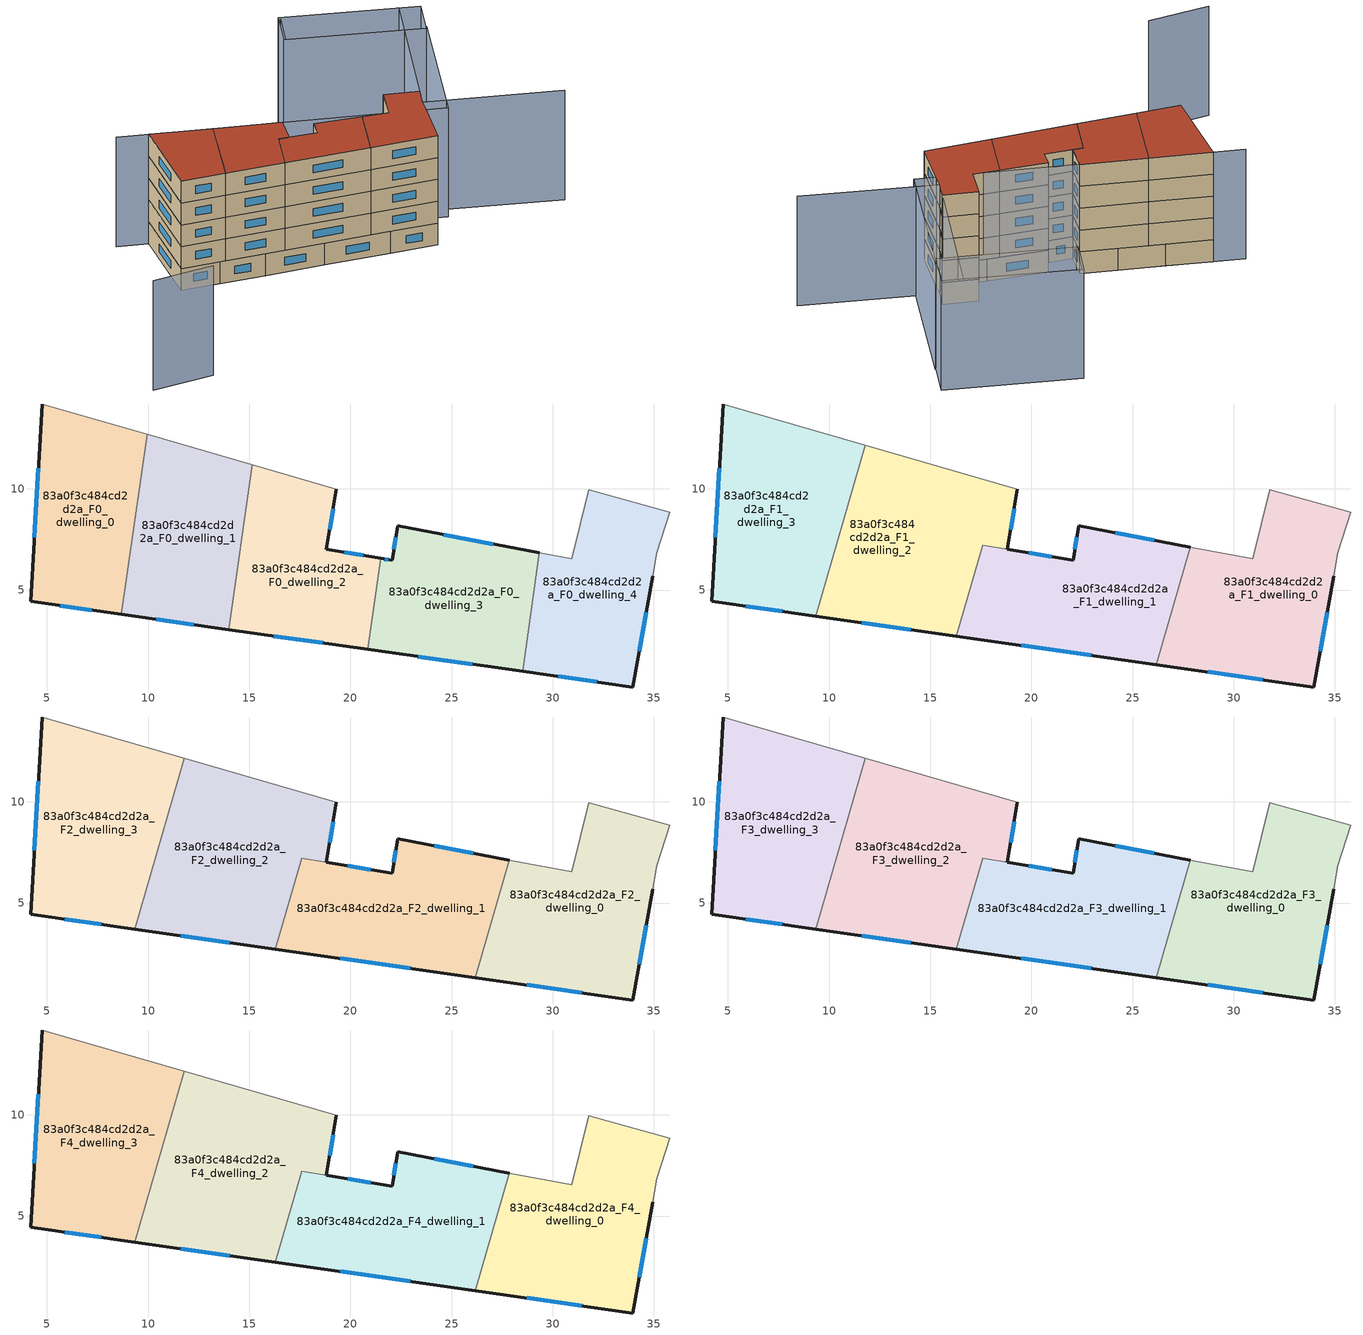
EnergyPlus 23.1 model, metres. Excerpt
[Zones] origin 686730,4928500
83a0f3c484cd2d2a_F0_dwelling_0
 floor ground (EU_floor_Construction): 9.95,12.69 8.68,3.8 4.2,4.44 4.76,14.2 z0
 wall outside (EU_wall_Construction): 4.76,14.2 4.2,4.44 8.68,3.8 z0:3
 wall adiabatic (EU_wall_Construction): 9.95,12.69 4.76,14.2 z0:3
 wall to 83a0f3c484cd2d2a_F0_dwelling_1 (EU_wall_Construction): 8.68,3.8 9.95,12.69 z0:3
 window (EU_Window_Construction): 5.66,4.23 7.22,4.01 / 4.58,11.02 4.38,7.61 z0.98:2.02
83a0f3c484cd2d2a_F0_dwelling_1
 floor ground (EU_floor_Construction): 15.15,11.19 13.98,3.04 8.68,3.8 9.95,12.69 z0
 wall outside (EU_wall_Construction): 8.68,3.8 13.98,3.04 z0:3
 wall adiabatic (EU_wall_Construction): 15.15,11.19 9.95,12.69 z0:3
 wall to 83a0f3c484cd2d2a_F0_dwelling_2 (EU_wall_Construction): 13.98,3.04 15.15,11.19 z0:3
 window (EU_Window_Construction): 10.4,3.55 12.26,3.29 z0.98:2.02
83a0f3c484cd2d2a_F0_dwelling_2
 floor ground (EU_floor_Construction): 19.31,9.99 18.81,7.02 21.51,6.56 20.87,2.07 13.98,3.04 15.15,11.19 z0
 wall outside (EU_wall_Construction): 21.51,6.56 18.81,7.02 19.31,9.99 / 13.98,3.04 20.87,2.07 z0:3
 wall adiabatic (EU_wall_Construction): 19.31,9.99 15.15,11.19 z0:3
 wall to 83a0f3c484cd2d2a_F0_dwelling_3 (EU_wall_Construction): 20.87,2.07 21.51,6.56 z0:3
 window (EU_Window_Construction): 18.97,7.98 19.15,9.02 / 20.63,6.71 19.69,6.87 / 16.22,2.73 18.63,2.38 z0.98:2.02
83a0f3c484cd2d2a_F0_dwelling_3
 floor ground (EU_floor_Construction): 29.35,6.84 28.51,0.98 20.87,2.07 21.51,6.56 22.06,6.47 22.34,8.18 z0
 wall outside (EU_wall_Construction): 20.87,2.07 28.51,0.98 / 29.35,6.84 22.34,8.18 22.06,6.47 21.51,6.56 z0:3
 wall to 83a0f3c484cd2d2a_F0_dwelling_4 (EU_wall_Construction): 28.51,0.98 29.35,6.84 z0:3
 window (EU_Window_Construction): 23.35,1.71 26.03,1.33 / 21.88,6.5 21.69,6.53 / 22.25,7.62 22.15,7.02 / 27.07,7.27 24.62,7.74 z0.98:2.02
83a0f3c484cd2d2a_F0_dwelling_4
 floor ground (EU_floor_Construction): 35.79,8.84 35.14,6.84 34.96,5.68 33.96,0.21 28.51,0.98 29.35,6.84 30.94,6.54 31.79,9.95 z0
 wall outside (EU_wall_Construction): 28.51,0.98 33.96,0.21 34.96,5.68 z0:3
 wall adiabatic (EU_wall_Construction): 34.96,5.68 35.14,6.84 35.79,8.84 31.79,9.95 30.94,6.54 29.35,6.84 z0:3
 window (EU_Window_Construction): 34.28,1.98 34.63,3.9 / 30.28,0.73 32.19,0.46 z0.98:2.02
83a0f3c484cd2d2a_F1_dwelling_0
 floor to 83a0f3c484cd2d2a_F0_dwelling_3 (EU_floor_Construction): 29.35,6.84 28.51,0.98 26.18,1.31 27.86,7.12 z3
 floor to 83a0f3c484cd2d2a_F0_dwelling_4 (EU_floor_Construction): 35.79,8.84 35.14,6.84 34.96,5.68 33.96,0.21 28.51,0.98 29.35,6.84 30.94,6.54 31.79,9.95 z3
 wall outside (EU_wall_Construction): 26.18,1.31 33.96,0.21 34.96,5.68 z3:6
 wall adiabatic (EU_wall_Construction): 34.96,5.68 35.14,6.84 35.79,8.84 31.79,9.95 30.94,6.54 27.86,7.12 z3:6
 wall to 83a0f3c484cd2d2a_F1_dwelling_1 (EU_wall_Construction): 27.86,7.12 26.18,1.31 z3:6
 window (EU_Window_Construction): 34.28,1.98 34.63,3.9 / 28.71,0.95 31.43,0.57 z3.98:5.02
83a0f3c484cd2d2a_F1_dwelling_1
 floor to 83a0f3c484cd2d2a_F0_dwelling_3 (EU_floor_Construction): 27.86,7.12 26.18,1.31 20.87,2.07 21.51,6.56 22.06,6.47 22.34,8.18 z3
 floor to 83a0f3c484cd2d2a_F0_dwelling_2 (EU_floor_Construction): 21.51,6.56 20.87,2.07 16.28,2.72 17.58,7.22 z3
 wall outside (EU_wall_Construction): 27.86,7.12 22.34,8.18 22.06,6.47 18.81,7.01 / 16.28,2.72 26.18,1.31 z3:6
 wall to 83a0f3c484cd2d2a_F1_dwelling_2 (EU_wall_Construction): 18.81,7.02 17.58,7.22 16.28,2.72 z3:6
 window (EU_Window_Construction): 21,6.64 19.87,6.84 / 22.25,7.62 22.15,7.02 / 26.06,7.47 24.13,7.83 / 19.5,2.26 22.96,1.77 z3.98:5.02
83a0f3c484cd2d2a_F1_dwelling_2
 floor to 83a0f3c484cd2d2a_F0_dwelling_1 (EU_floor_Construction): 15.15,11.19 13.98,3.05 9.35,3.7 11.8,12.16 z3
 floor to 83a0f3c484cd2d2a_F0_dwelling_2 (EU_floor_Construction): 19.31,9.99 18.81,7.02 17.58,7.22 16.28,2.72 13.98,3.05 15.15,11.19 z3
 wall outside (EU_wall_Construction): 18.81,7.02 19.31,9.99 / 9.35,3.7 16.28,2.72 z3:6
 wall adiabatic (EU_wall_Construction): 19.31,9.99 11.8,12.16 z3:6
 wall to 83a0f3c484cd2d2a_F1_dwelling_3 (EU_wall_Construction): 11.8,12.16 9.35,3.7 z3:6
 window (EU_Window_Construction): 18.97,7.98 19.15,9.02 / 11.61,3.38 14.03,3.04 z3.98:5.02
83a0f3c484cd2d2a_F1_dwelling_3
 floor to 83a0f3c484cd2d2a_F0_dwelling_0 (EU_floor_Construction): 9.95,12.69 8.68,3.8 4.2,4.44 4.76,14.2 z3
 floor to 83a0f3c484cd2d2a_F0_dwelling_1 (EU_floor_Construction): 11.8,12.16 9.35,3.7 8.68,3.8 9.95,12.69 z3
 wall outside (EU_wall_Construction): 4.76,14.2 4.2,4.44 9.35,3.7 z3:6
 wall adiabatic (EU_wall_Construction): 11.8,12.16 4.76,14.2 z3:6
 window (EU_Window_Construction): 5.87,4.2 7.68,3.94 / 4.58,11.02 4.38,7.61 z3.98:5.02
83a0f3c484cd2d2a_F2_dwelling_0
 floor to 83a0f3c484cd2d2a_F1_dwelling_0 (EU_floor_Construction): 35.79,8.84 35.14,6.84 34.96,5.68 33.96,0.21 26.18,1.31 27.86,7.12 30.94,6.54 31.79,9.95 z6
 wall outside (EU_wall_Construction): 26.18,1.31 33.96,0.21 34.96,5.68 z6:9
 wall adiabatic (EU_wall_Construction): 34.96,5.68 35.14,6.84 35.79,8.84 31.79,9.95 30.94,6.54 27.86,7.12 z6:9
 wall to 83a0f3c484cd2d2a_F2_dwelling_1 (EU_wall_Construction): 27.86,7.12 26.18,1.31 z6:9
 window (EU_Window_Construction): 34.28,1.98 34.63,3.9 / 28.71,0.95 31.43,0.57 z6.98:8.02
83a0f3c484cd2d2a_F2_dwelling_1
 floor to 83a0f3c484cd2d2a_F1_dwelling_1 (EU_floor_Construction): 27.86,7.12 26.18,1.31 16.28,2.72 17.58,7.22 22.06,6.47 22.34,8.18 z6
 wall outside (EU_wall_Construction): 27.86,7.12 22.34,8.18 22.06,6.47 18.81,7.01 / 16.28,2.72 26.18,1.31 z6:9
 wall to 83a0f3c484cd2d2a_F2_dwelling_2 (EU_wall_Construction): 18.81,7.02 17.58,7.22 16.28,2.72 z6:9
 window (EU_Window_Construction): 21,6.64 19.87,6.84 / 22.25,7.62 22.15,7.02 / 26.06,7.47 24.13,7.83 / 19.5,2.26 22.96,1.77 z6.98:8.02
83a0f3c484cd2d2a_F2_dwelling_2
 floor to 83a0f3c484cd2d2a_F1_dwelling_2 (EU_floor_Construction): 19.31,9.99 18.81,7.02 17.58,7.22 16.28,2.72 9.35,3.7 11.8,12.16 z6
 wall outside (EU_wall_Construction): 18.81,7.02 19.31,9.99 / 9.35,3.7 16.28,2.72 z6:9
 wall adiabatic (EU_wall_Construction): 19.31,9.99 11.8,12.16 z6:9
 wall to 83a0f3c484cd2d2a_F2_dwelling_3 (EU_wall_Construction): 11.8,12.16 9.35,3.7 z6:9
 window (EU_Window_Construction): 18.97,7.98 19.15,9.02 / 11.61,3.38 14.03,3.04 z6.98:8.02
83a0f3c484cd2d2a_F2_dwelling_3
 floor to 83a0f3c484cd2d2a_F1_dwelling_3 (EU_floor_Construction): 11.8,12.16 9.35,3.7 4.2,4.44 4.76,14.2 z6
 wall outside (EU_wall_Construction): 4.76,14.2 4.2,4.44 9.35,3.7 z6:9
 wall adiabatic (EU_wall_Construction): 11.8,12.16 4.76,14.2 z6:9
 window (EU_Window_Construction): 5.87,4.2 7.68,3.94 / 4.58,11.02 4.38,7.61 z6.98:8.02
83a0f3c484cd2d2a_F3_dwelling_0
 floor to 83a0f3c484cd2d2a_F2_dwelling_0 (EU_floor_Construction): 35.79,8.84 35.14,6.84 34.96,5.68 33.96,0.21 26.18,1.31 27.86,7.12 30.94,6.54 31.79,9.95 z9
 wall outside (EU_wall_Construction): 26.18,1.31 33.96,0.21 34.96,5.68 z9:12
 wall adiabatic (EU_wall_Construction): 34.96,5.68 35.14,6.84 35.79,8.84 31.79,9.95 30.94,6.54 27.86,7.12 z9:12
 wall to 83a0f3c484cd2d2a_F3_dwelling_1 (EU_wall_Construction): 27.86,7.12 26.18,1.31 z9:12
 window (EU_Window_Construction): 34.28,1.98 34.63,3.9 / 28.71,0.95 31.43,0.57 z9.98:11.02
83a0f3c484cd2d2a_F3_dwelling_1
 floor to 83a0f3c484cd2d2a_F2_dwelling_1 (EU_floor_Construction): 27.86,7.12 26.18,1.31 16.28,2.72 17.58,7.22 22.06,6.47 22.34,8.18 z9
 wall outside (EU_wall_Construction): 27.86,7.12 22.34,8.18 22.06,6.47 18.81,7.01 / 16.28,2.72 26.18,1.31 z9:12
 wall to 83a0f3c484cd2d2a_F3_dwelling_2 (EU_wall_Construction): 18.81,7.02 17.58,7.22 16.28,2.72 z9:12
 window (EU_Window_Construction): 21,6.64 19.87,6.84 / 22.25,7.62 22.15,7.02 / 26.06,7.47 24.13,7.83 / 19.5,2.26 22.96,1.77 z9.98:11.02
83a0f3c484cd2d2a_F3_dwelling_2
 floor to 83a0f3c484cd2d2a_F2_dwelling_2 (EU_floor_Construction): 19.31,9.99 18.81,7.02 17.58,7.22 16.28,2.72 9.35,3.7 11.8,12.16 z9
 wall outside (EU_wall_Construction): 18.81,7.02 19.31,9.99 / 9.35,3.7 16.28,2.72 z9:12
 wall adiabatic (EU_wall_Construction): 19.31,9.99 11.8,12.16 z9:12
 wall to 83a0f3c484cd2d2a_F3_dwelling_3 (EU_wall_Construction): 11.8,12.16 9.35,3.7 z9:12
 window (EU_Window_Construction): 18.97,7.98 19.15,9.02 / 11.61,3.38 14.03,3.04 z9.98:11.02
83a0f3c484cd2d2a_F3_dwelling_3
 floor to 83a0f3c484cd2d2a_F2_dwelling_3 (EU_floor_Construction): 11.8,12.16 9.35,3.7 4.2,4.44 4.76,14.2 z9
 wall outside (EU_wall_Construction): 4.76,14.2 4.2,4.44 9.35,3.7 z9:12
 wall adiabatic (EU_wall_Construction): 11.8,12.16 4.76,14.2 z9:12
 window (EU_Window_Construction): 5.87,4.2 7.68,3.94 / 4.58,11.02 4.38,7.61 z9.98:11.02
83a0f3c484cd2d2a_F4_dwelling_0
 floor to 83a0f3c484cd2d2a_F3_dwelling_0 (EU_floor_Construction): 35.79,8.84 35.14,6.84 34.96,5.68 33.96,0.21 26.18,1.31 27.86,7.12 30.94,6.54 31.79,9.95 z12
 wall outside (EU_wall_Construction): 26.18,1.31 33.96,0.21 34.96,5.68 z12:15
 wall adiabatic (EU_wall_Construction): 34.96,5.68 35.14,6.84 35.79,8.84 31.79,9.95 30.94,6.54 27.86,7.12 z12:15
 wall to 83a0f3c484cd2d2a_F4_dwelling_1 (EU_wall_Construction): 27.86,7.12 26.18,1.31 z12:15
 window (EU_Window_Construction): 34.28,1.98 34.63,3.9 / 28.71,0.95 31.43,0.57 z12.98:14.02
 roof outside (EU_roof_Construction): 33.96,0.21 34.96,5.68 35.14,6.84 35.79,8.84 31.79,9.95 30.94,6.54 27.86,7.12 26.18,1.31 z15
83a0f3c484cd2d2a_F4_dwelling_1
 floor to 83a0f3c484cd2d2a_F3_dwelling_1 (EU_floor_Construction): 27.86,7.12 26.18,1.31 16.28,2.72 17.58,7.22 22.06,6.47 22.34,8.18 z12
 wall outside (EU_wall_Construction): 27.86,7.12 22.34,8.18 22.06,6.47 18.81,7.01 / 16.28,2.72 26.18,1.31 z12:15
 wall to 83a0f3c484cd2d2a_F4_dwelling_2 (EU_wall_Construction): 18.81,7.02 17.58,7.22 16.28,2.72 z12:15
 window (EU_Window_Construction): 21,6.64 19.87,6.84 / 22.25,7.62 22.15,7.02 / 26.06,7.47 24.13,7.83 / 19.5,2.26 22.96,1.77 z12.98:14.02
 roof outside (EU_roof_Construction): 26.18,1.31 27.86,7.12 22.34,8.18 22.06,6.47 17.58,7.22 16.28,2.72 z15
83a0f3c484cd2d2a_F4_dwelling_2
 floor to 83a0f3c484cd2d2a_F3_dwelling_2 (EU_floor_Construction): 19.31,9.99 18.81,7.02 17.58,7.22 16.28,2.72 9.35,3.7 11.8,12.16 z12
 wall outside (EU_wall_Construction): 18.81,7.02 19.31,9.99 / 9.35,3.7 16.28,2.72 z12:15
 wall adiabatic (EU_wall_Construction): 19.31,9.99 11.8,12.16 z12:15
 wall to 83a0f3c484cd2d2a_F4_dwelling_3 (EU_wall_Construction): 11.8,12.16 9.35,3.7 z12:15
 window (EU_Window_Construction): 18.97,7.98 19.15,9.02 / 11.61,3.38 14.03,3.04 z12.98:14.02
 roof outside (EU_roof_Construction): 16.28,2.72 17.58,7.22 18.81,7.02 19.31,9.99 11.8,12.16 9.35,3.7 z15
83a0f3c484cd2d2a_F4_dwelling_3
 floor to 83a0f3c484cd2d2a_F3_dwelling_3 (EU_floor_Construction): 11.8,12.16 9.35,3.7 4.2,4.44 4.76,14.2 z12
 wall outside (EU_wall_Construction): 4.76,14.2 4.2,4.44 9.35,3.7 z12:15
 wall adiabatic (EU_wall_Construction): 11.8,12.16 4.76,14.2 z12:15
 window (EU_Window_Construction): 5.87,4.2 7.68,3.94 / 4.58,11.02 4.38,7.61 z12.98:14.02
 roof outside (EU_roof_Construction): 9.35,3.7 11.8,12.16 4.76,14.2 4.2,4.44 z15
shading: -6.83,-11.64 0.48,-11.89 / 27.7,28.39 26.38,24.12 / 50.58,2.1 35.14,6.84 / 35.14,6.84 40.54,24.46 / 41.82,19.84 37.35,4.62 / 37.35,4.62 1.22,15.24 / 27.5,28.46 42.91,23.74 / 42.91,23.74 41.64,19.59 / 41.64,19.59 26.23,24.3 / 26.23,24.3 27.5,28.46 z0:15
[Building]
EU S2 Campaign: North Axis=0; Terrain=City; Solar Distribution=FullExterior
[Site:Location]
Bologna: Latitude=44.5; Longitude=11.25; Time Zone=1; Elevation=37
[SizingPeriod:WeatherFileDays]
AnnualSizingPeriod: Begin Month=1; Begin Day of Month=1; End Month=12; End Day of Month=31; Day of Week for Start Day=Monday; Use Weather File Daylight Saving Period=No; Use Weather File Rain and Snow Indicators=No
[MATERIAL]
EU_InternalMass_Material: Roughness=MediumRough; Thickness=0.1; Conductivity=1; Density=1800; Specific Heat=900; Thermal Absorptance=0.9; Solar Absorptance=0.7; Visible Absorptance=0.7
[MATERIAL:NOMASS] Roughness=MediumRough; Thermal Absorptance=0.9; Solar Absorptance=0.7; Visible Absorptance=0.7
Name | Thermal Resistance
EU_wall_NoMass | 0.905828
EU_roof_NoMass | 0.37593
EU_floor_NoMass | 0.67114
[WINDOWMATERIAL:SIMPLEGLAZINGSYSTEM]
EU_Window_SimpleGlazing: UFactor=4.52486; Solar Heat Gain Coefficient=0.85; Visible Transmittance=0.85
[CONSTRUCTION]
EU_wall_Construction: EU_wall_NoMass
EU_roof_Construction: EU_roof_NoMass
EU_floor_Construction: EU_floor_NoMass
EU_Window_Construction: EU_Window_SimpleGlazing
EU_InternalMass_Construction: EU_InternalMass_Material
[ZONE] Type=1; Multiplier=1; Ceiling Height=autocalculate; Floor Area=autocalculate; Part of Total Floor Area=Yes
Name | Volume
83a0f3c484cd2d2a_F0_dwelling_0 | 138.275
83a0f3c484cd2d2a_F1_dwelling_0 | 172.823
83a0f3c484cd2d2a_F2_dwelling_0; 83a0f3c484cd2d2a_F3_dwelling_0; 83a0f3c484cd2d2a_F4_dwelling_0 | 172.827
83a0f3c484cd2d2a_F0_dwelling_1; 83a0f3c484cd2d2a_F0_dwelling_3 | 138.274
83a0f3c484cd2d2a_F1_dwelling_1; 83a0f3c484cd2d2a_F2_dwelling_1; 83a0f3c484cd2d2a_F3_dwelling_1; 83a0f3c484cd2d2a_F4_dwelling_1 | 163.031
83a0f3c484cd2d2a_F0_dwelling_2 | 138.264
83a0f3c484cd2d2a_F1_dwelling_2 | 182.604
83a0f3c484cd2d2a_F2_dwelling_2; 83a0f3c484cd2d2a_F3_dwelling_2; 83a0f3c484cd2d2a_F4_dwelling_2 | 182.612
83a0f3c484cd2d2a_F1_dwelling_3 | 172.838
83a0f3c484cd2d2a_F2_dwelling_3; 83a0f3c484cd2d2a_F3_dwelling_3; 83a0f3c484cd2d2a_F4_dwelling_3 | 172.84
83a0f3c484cd2d2a_F0_dwelling_4 | 138.27
[INTERNALMASS] Construction=EU_InternalMass_Construction
Name | Zone or ZoneList | Surface Area
83a0f3c484cd2d2a_F0_dwelling_0_EU_InternalMass | 83a0f3c484cd2d2a_F0_dwelling_0 | 46.0916
83a0f3c484cd2d2a_F0_dwelling_1_EU_InternalMass | 83a0f3c484cd2d2a_F0_dwelling_1 | 46.0918
83a0f3c484cd2d2a_F0_dwelling_2_EU_InternalMass | 83a0f3c484cd2d2a_F0_dwelling_2 | 46.0878
83a0f3c484cd2d2a_F0_dwelling_3_EU_InternalMass | 83a0f3c484cd2d2a_F0_dwelling_3 | 46.0914
83a0f3c484cd2d2a_F0_dwelling_4_EU_InternalMass | 83a0f3c484cd2d2a_F0_dwelling_4 | 46.0898
83a0f3c484cd2d2a_F1_dwelling_0_EU_InternalMass | 83a0f3c484cd2d2a_F1_dwelling_0 | 57.6089
83a0f3c484cd2d2a_F1_dwelling_1_EU_InternalMass | 83a0f3c484cd2d2a_F1_dwelling_1 | 54.3547
83a0f3c484cd2d2a_F1_dwelling_2_EU_InternalMass | 83a0f3c484cd2d2a_F1_dwelling_2 | 60.8725
83a0f3c484cd2d2a_F1_dwelling_3_EU_InternalMass | 83a0f3c484cd2d2a_F1_dwelling_3 | 57.6131
83a0f3c484cd2d2a_F2_dwelling_0_EU_InternalMass | 83a0f3c484cd2d2a_F2_dwelling_0 | 57.6089
83a0f3c484cd2d2a_F2_dwelling_1_EU_InternalMass | 83a0f3c484cd2d2a_F2_dwelling_1 | 54.3547
83a0f3c484cd2d2a_F2_dwelling_2_EU_InternalMass | 83a0f3c484cd2d2a_F2_dwelling_2 | 60.8725
83a0f3c484cd2d2a_F2_dwelling_3_EU_InternalMass | 83a0f3c484cd2d2a_F2_dwelling_3 | 57.6131
83a0f3c484cd2d2a_F3_dwelling_0_EU_InternalMass | 83a0f3c484cd2d2a_F3_dwelling_0 | 57.6089
83a0f3c484cd2d2a_F3_dwelling_1_EU_InternalMass | 83a0f3c484cd2d2a_F3_dwelling_1 | 54.3547
83a0f3c484cd2d2a_F3_dwelling_2_EU_InternalMass | 83a0f3c484cd2d2a_F3_dwelling_2 | 60.8725
83a0f3c484cd2d2a_F3_dwelling_3_EU_InternalMass | 83a0f3c484cd2d2a_F3_dwelling_3 | 57.6131
83a0f3c484cd2d2a_F4_dwelling_0_EU_InternalMass | 83a0f3c484cd2d2a_F4_dwelling_0 | 57.6089
83a0f3c484cd2d2a_F4_dwelling_1_EU_InternalMass | 83a0f3c484cd2d2a_F4_dwelling_1 | 54.3547
83a0f3c484cd2d2a_F4_dwelling_2_EU_InternalMass | 83a0f3c484cd2d2a_F4_dwelling_2 | 60.8725
83a0f3c484cd2d2a_F4_dwelling_3_EU_InternalMass | 83a0f3c484cd2d2a_F4_dwelling_3 | 57.6131
[OTHEREQUIPMENT] Fuel Type=Electricity; Design Level Calculation Method=Watts/Area; Power per Zone Floor Area=1; Fraction Latent=0; Fraction Radiant=0; Fraction Lost=0; Carbon Dioxide Generation Rate=0; EndUse Subcategory=EU_Step8_InternalGains
Name | Zone or ZoneList or Space or SpaceList | Schedule
EU_Step8_InternalGain_83a0f3c484cd2d2a_F0_dwelling_0_f000 | 83a0f3c484cd2d2a_F0_dwelling_0 | EU_Step8_GainSchedule_83a0f3c484cd2d2a_F0_dwelling_0_f000
EU_Step8_InternalGain_83a0f3c484cd2d2a_F0_dwelling_1_f000 | 83a0f3c484cd2d2a_F0_dwelling_1 | EU_Step8_GainSchedule_83a0f3c484cd2d2a_F0_dwelling_1_f000
EU_Step8_InternalGain_83a0f3c484cd2d2a_F0_dwelling_2_f000 | 83a0f3c484cd2d2a_F0_dwelling_2 | EU_Step8_GainSchedule_83a0f3c484cd2d2a_F0_dwelling_2_f000
EU_Step8_InternalGain_83a0f3c484cd2d2a_F0_dwelling_3_f000 | 83a0f3c484cd2d2a_F0_dwelling_3 | EU_Step8_GainSchedule_83a0f3c484cd2d2a_F0_dwelling_3_f000
EU_Step8_InternalGain_83a0f3c484cd2d2a_F0_dwelling_4_f000 | 83a0f3c484cd2d2a_F0_dwelling_4 | EU_Step8_GainSchedule_83a0f3c484cd2d2a_F0_dwelling_4_f000
EU_Step8_InternalGain_83a0f3c484cd2d2a_F1_dwelling_0_f000 | 83a0f3c484cd2d2a_F1_dwelling_0 | EU_Step8_GainSchedule_83a0f3c484cd2d2a_F1_dwelling_0_f000
EU_Step8_InternalGain_83a0f3c484cd2d2a_F1_dwelling_1_f000 | 83a0f3c484cd2d2a_F1_dwelling_1 | EU_Step8_GainSchedule_83a0f3c484cd2d2a_F1_dwelling_1_f000
EU_Step8_InternalGain_83a0f3c484cd2d2a_F1_dwelling_2_f000 | 83a0f3c484cd2d2a_F1_dwelling_2 | EU_Step8_GainSchedule_83a0f3c484cd2d2a_F1_dwelling_2_f000
EU_Step8_InternalGain_83a0f3c484cd2d2a_F1_dwelling_3_f000 | 83a0f3c484cd2d2a_F1_dwelling_3 | EU_Step8_GainSchedule_83a0f3c484cd2d2a_F1_dwelling_3_f000
EU_Step8_InternalGain_83a0f3c484cd2d2a_F2_dwelling_0_f000 | 83a0f3c484cd2d2a_F2_dwelling_0 | EU_Step8_GainSchedule_83a0f3c484cd2d2a_F2_dwelling_0_f000
EU_Step8_InternalGain_83a0f3c484cd2d2a_F2_dwelling_1_f000 | 83a0f3c484cd2d2a_F2_dwelling_1 | EU_Step8_GainSchedule_83a0f3c484cd2d2a_F2_dwelling_1_f000
EU_Step8_InternalGain_83a0f3c484cd2d2a_F2_dwelling_2_f000 | 83a0f3c484cd2d2a_F2_dwelling_2 | EU_Step8_GainSchedule_83a0f3c484cd2d2a_F2_dwelling_2_f000
EU_Step8_InternalGain_83a0f3c484cd2d2a_F2_dwelling_3_f000 | 83a0f3c484cd2d2a_F2_dwelling_3 | EU_Step8_GainSchedule_83a0f3c484cd2d2a_F2_dwelling_3_f000
EU_Step8_InternalGain_83a0f3c484cd2d2a_F3_dwelling_0_f000 | 83a0f3c484cd2d2a_F3_dwelling_0 | EU_Step8_GainSchedule_83a0f3c484cd2d2a_F3_dwelling_0_f000
EU_Step8_InternalGain_83a0f3c484cd2d2a_F3_dwelling_1_f000 | 83a0f3c484cd2d2a_F3_dwelling_1 | EU_Step8_GainSchedule_83a0f3c484cd2d2a_F3_dwelling_1_f000
EU_Step8_InternalGain_83a0f3c484cd2d2a_F3_dwelling_2_f000 | 83a0f3c484cd2d2a_F3_dwelling_2 | EU_Step8_GainSchedule_83a0f3c484cd2d2a_F3_dwelling_2_f000
EU_Step8_InternalGain_83a0f3c484cd2d2a_F3_dwelling_3_f000 | 83a0f3c484cd2d2a_F3_dwelling_3 | EU_Step8_GainSchedule_83a0f3c484cd2d2a_F3_dwelling_3_f000
EU_Step8_InternalGain_83a0f3c484cd2d2a_F4_dwelling_0_f000 | 83a0f3c484cd2d2a_F4_dwelling_0 | EU_Step8_GainSchedule_83a0f3c484cd2d2a_F4_dwelling_0_f000
EU_Step8_InternalGain_83a0f3c484cd2d2a_F4_dwelling_1_f000 | 83a0f3c484cd2d2a_F4_dwelling_1 | EU_Step8_GainSchedule_83a0f3c484cd2d2a_F4_dwelling_1_f000
EU_Step8_InternalGain_83a0f3c484cd2d2a_F4_dwelling_2_f000 | 83a0f3c484cd2d2a_F4_dwelling_2 | EU_Step8_GainSchedule_83a0f3c484cd2d2a_F4_dwelling_2_f000
EU_Step8_InternalGain_83a0f3c484cd2d2a_F4_dwelling_3_f000 | 83a0f3c484cd2d2a_F4_dwelling_3 | EU_Step8_GainSchedule_83a0f3c484cd2d2a_F4_dwelling_3_f000
[ZONEVENTILATION:DESIGNFLOWRATE] Schedule=EU_AlwaysOn; Design Flow Rate Calculation Method=AirChanges/Hour; Air Changes per Hour=0.73129; Ventilation Type=Natural; Fan Pressure Rise=0; Fan Total Efficiency=1; Constant Term Coefficient=1; Temperature Term Coefficient=0; Velocity Term Coefficient=0; Velocity Squared Term Coefficient=0; Minimum Indoor Temperature=-100; Maximum Indoor Temperature=100; Delta Temperature=-100; Minimum Outdoor Temperature=-100; Maximum Outdoor Temperature=100; Maximum Wind Speed=40
Name | Zone or ZoneList or Space or SpaceList
EU_ConstantAir_83a0f3c484cd2d2a_F0_dwelling_0 | 83a0f3c484cd2d2a_F0_dwelling_0
EU_ConstantAir_83a0f3c484cd2d2a_F0_dwelling_1 | 83a0f3c484cd2d2a_F0_dwelling_1
EU_ConstantAir_83a0f3c484cd2d2a_F0_dwelling_2 | 83a0f3c484cd2d2a_F0_dwelling_2
EU_ConstantAir_83a0f3c484cd2d2a_F0_dwelling_3 | 83a0f3c484cd2d2a_F0_dwelling_3
EU_ConstantAir_83a0f3c484cd2d2a_F0_dwelling_4 | 83a0f3c484cd2d2a_F0_dwelling_4
EU_ConstantAir_83a0f3c484cd2d2a_F1_dwelling_0 | 83a0f3c484cd2d2a_F1_dwelling_0
EU_ConstantAir_83a0f3c484cd2d2a_F1_dwelling_1 | 83a0f3c484cd2d2a_F1_dwelling_1
EU_ConstantAir_83a0f3c484cd2d2a_F1_dwelling_2 | 83a0f3c484cd2d2a_F1_dwelling_2
EU_ConstantAir_83a0f3c484cd2d2a_F1_dwelling_3 | 83a0f3c484cd2d2a_F1_dwelling_3
EU_ConstantAir_83a0f3c484cd2d2a_F2_dwelling_0 | 83a0f3c484cd2d2a_F2_dwelling_0
EU_ConstantAir_83a0f3c484cd2d2a_F2_dwelling_1 | 83a0f3c484cd2d2a_F2_dwelling_1
EU_ConstantAir_83a0f3c484cd2d2a_F2_dwelling_2 | 83a0f3c484cd2d2a_F2_dwelling_2
EU_ConstantAir_83a0f3c484cd2d2a_F2_dwelling_3 | 83a0f3c484cd2d2a_F2_dwelling_3
EU_ConstantAir_83a0f3c484cd2d2a_F3_dwelling_0 | 83a0f3c484cd2d2a_F3_dwelling_0
EU_ConstantAir_83a0f3c484cd2d2a_F3_dwelling_1 | 83a0f3c484cd2d2a_F3_dwelling_1
EU_ConstantAir_83a0f3c484cd2d2a_F3_dwelling_2 | 83a0f3c484cd2d2a_F3_dwelling_2
EU_ConstantAir_83a0f3c484cd2d2a_F3_dwelling_3 | 83a0f3c484cd2d2a_F3_dwelling_3
EU_ConstantAir_83a0f3c484cd2d2a_F4_dwelling_0 | 83a0f3c484cd2d2a_F4_dwelling_0
EU_ConstantAir_83a0f3c484cd2d2a_F4_dwelling_1 | 83a0f3c484cd2d2a_F4_dwelling_1
EU_ConstantAir_83a0f3c484cd2d2a_F4_dwelling_2 | 83a0f3c484cd2d2a_F4_dwelling_2
EU_ConstantAir_83a0f3c484cd2d2a_F4_dwelling_3 | 83a0f3c484cd2d2a_F4_dwelling_3
[HVACTEMPLATE:THERMOSTAT] Constant Heating Setpoint=20; Constant Cooling Setpoint=50
EU_HeatOnly_83a0f3c484cd2d2a_F0_dwelling_0; EU_HeatOnly_83a0f3c484cd2d2a_F0_dwelling_1; EU_HeatOnly_83a0f3c484cd2d2a_F0_dwelling_2; EU_HeatOnly_83a0f3c484cd2d2a_F0_dwelling_3; EU_HeatOnly_83a0f3c484cd2d2a_F0_dwelling_4; EU_HeatOnly_83a0f3c484cd2d2a_F1_dwelling_0; EU_HeatOnly_83a0f3c484cd2d2a_F1_dwelling_1; EU_HeatOnly_83a0f3c484cd2d2a_F1_dwelling_2; EU_HeatOnly_83a0f3c484cd2d2a_F1_dwelling_3; EU_HeatOnly_83a0f3c484cd2d2a_F2_dwelling_0; EU_HeatOnly_83a0f3c484cd2d2a_F2_dwelling_1; EU_HeatOnly_83a0f3c484cd2d2a_F2_dwelling_2; EU_HeatOnly_83a0f3c484cd2d2a_F2_dwelling_3; EU_HeatOnly_83a0f3c484cd2d2a_F3_dwelling_0; EU_HeatOnly_83a0f3c484cd2d2a_F3_dwelling_1; EU_HeatOnly_83a0f3c484cd2d2a_F3_dwelling_2; EU_HeatOnly_83a0f3c484cd2d2a_F3_dwelling_3; EU_HeatOnly_83a0f3c484cd2d2a_F4_dwelling_0; EU_HeatOnly_83a0f3c484cd2d2a_F4_dwelling_1; EU_HeatOnly_83a0f3c484cd2d2a_F4_dwelling_2; EU_HeatOnly_83a0f3c484cd2d2a_F4_dwelling_3
[HVACTEMPLATE:ZONE:IDEALLOADSAIRSYSTEM] System Availability Schedule=EU_AlwaysOn; Maximum Heating Supply Air Temperature=50; Minimum Cooling Supply Air Temperature=13; Maximum Heating Supply Air Humidity Ratio=0.0156; Minimum Cooling Supply Air Humidity Ratio=0.0077; Heating Limit=NoLimit; Cooling Limit=NoLimit; Heating Availability Schedule=EU_AlwaysOn; Cooling Availability Schedule=EU_CoolingOff; Dehumidification Control Type=ConstantSensibleHeatRatio; Cooling Sensible Heat Ratio=0.7; Dehumidification Setpoint=60; Humidification Control Type=None; Humidification Setpoint=30; Outdoor Air Method=None; Outdoor Air Flow Rate per Person=0.00944; Outdoor Air Flow Rate per Zone Floor Area=0; Outdoor Air Flow Rate per Zone=0; Demand Controlled Ventilation Type=None; Outdoor Air Economizer Type=NoEconomizer; Heat Recovery Type=None; Sensible Heat Recovery Effectiveness=0.7; Latent Heat Recovery Effectiveness=0.65
Name | Template Thermostat
83a0f3c484cd2d2a_F0_dwelling_0 | EU_HeatOnly_83a0f3c484cd2d2a_F0_dwelling_0
83a0f3c484cd2d2a_F0_dwelling_1 | EU_HeatOnly_83a0f3c484cd2d2a_F0_dwelling_1
83a0f3c484cd2d2a_F0_dwelling_2 | EU_HeatOnly_83a0f3c484cd2d2a_F0_dwelling_2
83a0f3c484cd2d2a_F0_dwelling_3 | EU_HeatOnly_83a0f3c484cd2d2a_F0_dwelling_3
83a0f3c484cd2d2a_F0_dwelling_4 | EU_HeatOnly_83a0f3c484cd2d2a_F0_dwelling_4
83a0f3c484cd2d2a_F1_dwelling_0 | EU_HeatOnly_83a0f3c484cd2d2a_F1_dwelling_0
83a0f3c484cd2d2a_F1_dwelling_1 | EU_HeatOnly_83a0f3c484cd2d2a_F1_dwelling_1
83a0f3c484cd2d2a_F1_dwelling_2 | EU_HeatOnly_83a0f3c484cd2d2a_F1_dwelling_2
83a0f3c484cd2d2a_F1_dwelling_3 | EU_HeatOnly_83a0f3c484cd2d2a_F1_dwelling_3
83a0f3c484cd2d2a_F2_dwelling_0 | EU_HeatOnly_83a0f3c484cd2d2a_F2_dwelling_0
83a0f3c484cd2d2a_F2_dwelling_1 | EU_HeatOnly_83a0f3c484cd2d2a_F2_dwelling_1
83a0f3c484cd2d2a_F2_dwelling_2 | EU_HeatOnly_83a0f3c484cd2d2a_F2_dwelling_2
83a0f3c484cd2d2a_F2_dwelling_3 | EU_HeatOnly_83a0f3c484cd2d2a_F2_dwelling_3
83a0f3c484cd2d2a_F3_dwelling_0 | EU_HeatOnly_83a0f3c484cd2d2a_F3_dwelling_0
83a0f3c484cd2d2a_F3_dwelling_1 | EU_HeatOnly_83a0f3c484cd2d2a_F3_dwelling_1
83a0f3c484cd2d2a_F3_dwelling_2 | EU_HeatOnly_83a0f3c484cd2d2a_F3_dwelling_2
83a0f3c484cd2d2a_F3_dwelling_3 | EU_HeatOnly_83a0f3c484cd2d2a_F3_dwelling_3
83a0f3c484cd2d2a_F4_dwelling_0 | EU_HeatOnly_83a0f3c484cd2d2a_F4_dwelling_0
83a0f3c484cd2d2a_F4_dwelling_1 | EU_HeatOnly_83a0f3c484cd2d2a_F4_dwelling_1
83a0f3c484cd2d2a_F4_dwelling_2 | EU_HeatOnly_83a0f3c484cd2d2a_F4_dwelling_2
83a0f3c484cd2d2a_F4_dwelling_3 | EU_HeatOnly_83a0f3c484cd2d2a_F4_dwelling_3
[SIZING:ZONE] Zone Cooling Design Supply Air Temperature Input Method=SupplyAirTemperature; Zone Cooling Design Supply Air Temperature=13; Zone Heating Design Supply Air Temperature Input Method=SupplyAirTemperature; Zone Heating Design Supply Air Temperature=50; Zone Cooling Design Supply Air Humidity Ratio=0.008; Zone Heating Design Supply Air Humidity Ratio=0.008; Cooling Design Air Flow Method=DesignDay; Cooling Design Air Flow Rate=0; Cooling Minimum Air Flow per Zone Floor Area=0.000762; Cooling Minimum Air Flow=0; Cooling Minimum Air Flow Fraction=0.2; Heating Design Air Flow Method=DesignDay; Heating Design Air Flow Rate=0; Heating Maximum Air Flow per Zone Floor Area=0.002032; Heating Maximum Air Flow=0.141576; Heating Maximum Air Flow Fraction=0.3; Account for Dedicated Outdoor Air System=No; Dedicated Outdoor Air System Control Strategy=NeutralSupplyAir; Dedicated Outdoor Air Low Setpoint Temperature for Design=autosize; Dedicated Outdoor Air High Setpoint Temperature for Design=autosize; Zone Load Sizing Method=Sensible Load Only No Latent Load; Zone Latent Cooling Design Supply Air Humidity Ratio Input Method=HumidityRatioDifference; Zone Cooling Design Supply Air Humidity Ratio Difference=0.005; Zone Latent Heating Design Supply Air Humidity Ratio Input Method=HumidityRatioDifference; Zone Humidification Design Supply Air Humidity Ratio Difference=0.005
83a0f3c484cd2d2a_F0_dwelling_0; 83a0f3c484cd2d2a_F0_dwelling_1; 83a0f3c484cd2d2a_F0_dwelling_2; 83a0f3c484cd2d2a_F0_dwelling_3; 83a0f3c484cd2d2a_F0_dwelling_4; 83a0f3c484cd2d2a_F1_dwelling_0; 83a0f3c484cd2d2a_F1_dwelling_1; 83a0f3c484cd2d2a_F1_dwelling_2; 83a0f3c484cd2d2a_F1_dwelling_3; 83a0f3c484cd2d2a_F2_dwelling_0; 83a0f3c484cd2d2a_F2_dwelling_1; 83a0f3c484cd2d2a_F2_dwelling_2; 83a0f3c484cd2d2a_F2_dwelling_3; 83a0f3c484cd2d2a_F3_dwelling_0; 83a0f3c484cd2d2a_F3_dwelling_1; 83a0f3c484cd2d2a_F3_dwelling_2; 83a0f3c484cd2d2a_F3_dwelling_3; 83a0f3c484cd2d2a_F4_dwelling_0; 83a0f3c484cd2d2a_F4_dwelling_1; 83a0f3c484cd2d2a_F4_dwelling_2; 83a0f3c484cd2d2a_F4_dwelling_3
[SCHEDULE:CONSTANT]
Name | Hourly Value
EU_AlwaysOn | 1
EU_CoolingOff | 0
[SCHEDULE:FILE] Column Number=1; Rows to Skip at Top=0; Number of Hours of Data=8760; Column Separator=Comma; Interpolate to Timestep=No; Minutes per Item=60; Adjust Schedule for Daylight Savings=Yes
Name | File
EU_Step8_GainSchedule_83a0f3c484cd2d2a_F0_dwelling_0_f000 | ../../schedules/83a0f3c484cd2d2a/83a0f3c484cd2d2a_F0_dwelling_0_f000_gain.csv
EU_Step8_GainSchedule_83a0f3c484cd2d2a_F0_dwelling_1_f000 | ../../schedules/83a0f3c484cd2d2a/83a0f3c484cd2d2a_F0_dwelling_1_f000_gain.csv
EU_Step8_GainSchedule_83a0f3c484cd2d2a_F0_dwelling_2_f000 | ../../schedules/83a0f3c484cd2d2a/83a0f3c484cd2d2a_F0_dwelling_2_f000_gain.csv
EU_Step8_GainSchedule_83a0f3c484cd2d2a_F0_dwelling_3_f000 | ../../schedules/83a0f3c484cd2d2a/83a0f3c484cd2d2a_F0_dwelling_3_f000_gain.csv
EU_Step8_GainSchedule_83a0f3c484cd2d2a_F0_dwelling_4_f000 | ../../schedules/83a0f3c484cd2d2a/83a0f3c484cd2d2a_F0_dwelling_4_f000_gain.csv
EU_Step8_GainSchedule_83a0f3c484cd2d2a_F1_dwelling_0_f000 | ../../schedules/83a0f3c484cd2d2a/83a0f3c484cd2d2a_F1_dwelling_0_f000_gain.csv
EU_Step8_GainSchedule_83a0f3c484cd2d2a_F1_dwelling_1_f000 | ../../schedules/83a0f3c484cd2d2a/83a0f3c484cd2d2a_F1_dwelling_1_f000_gain.csv
EU_Step8_GainSchedule_83a0f3c484cd2d2a_F1_dwelling_2_f000 | ../../schedules/83a0f3c484cd2d2a/83a0f3c484cd2d2a_F1_dwelling_2_f000_gain.csv
EU_Step8_GainSchedule_83a0f3c484cd2d2a_F1_dwelling_3_f000 | ../../schedules/83a0f3c484cd2d2a/83a0f3c484cd2d2a_F1_dwelling_3_f000_gain.csv
EU_Step8_GainSchedule_83a0f3c484cd2d2a_F2_dwelling_0_f000 | ../../schedules/83a0f3c484cd2d2a/83a0f3c484cd2d2a_F2_dwelling_0_f000_gain.csv
EU_Step8_GainSchedule_83a0f3c484cd2d2a_F2_dwelling_1_f000 | ../../schedules/83a0f3c484cd2d2a/83a0f3c484cd2d2a_F2_dwelling_1_f000_gain.csv
EU_Step8_GainSchedule_83a0f3c484cd2d2a_F2_dwelling_2_f000 | ../../schedules/83a0f3c484cd2d2a/83a0f3c484cd2d2a_F2_dwelling_2_f000_gain.csv
EU_Step8_GainSchedule_83a0f3c484cd2d2a_F2_dwelling_3_f000 | ../../schedules/83a0f3c484cd2d2a/83a0f3c484cd2d2a_F2_dwelling_3_f000_gain.csv
EU_Step8_GainSchedule_83a0f3c484cd2d2a_F3_dwelling_0_f000 | ../../schedules/83a0f3c484cd2d2a/83a0f3c484cd2d2a_F3_dwelling_0_f000_gain.csv
EU_Step8_GainSchedule_83a0f3c484cd2d2a_F3_dwelling_1_f000 | ../../schedules/83a0f3c484cd2d2a/83a0f3c484cd2d2a_F3_dwelling_1_f000_gain.csv
EU_Step8_GainSchedule_83a0f3c484cd2d2a_F3_dwelling_2_f000 | ../../schedules/83a0f3c484cd2d2a/83a0f3c484cd2d2a_F3_dwelling_2_f000_gain.csv
EU_Step8_GainSchedule_83a0f3c484cd2d2a_F3_dwelling_3_f000 | ../../schedules/83a0f3c484cd2d2a/83a0f3c484cd2d2a_F3_dwelling_3_f000_gain.csv
EU_Step8_GainSchedule_83a0f3c484cd2d2a_F4_dwelling_0_f000 | ../../schedules/83a0f3c484cd2d2a/83a0f3c484cd2d2a_F4_dwelling_0_f000_gain.csv
EU_Step8_GainSchedule_83a0f3c484cd2d2a_F4_dwelling_1_f000 | ../../schedules/83a0f3c484cd2d2a/83a0f3c484cd2d2a_F4_dwelling_1_f000_gain.csv
EU_Step8_GainSchedule_83a0f3c484cd2d2a_F4_dwelling_2_f000 | ../../schedules/83a0f3c484cd2d2a/83a0f3c484cd2d2a_F4_dwelling_2_f000_gain.csv
EU_Step8_GainSchedule_83a0f3c484cd2d2a_F4_dwelling_3_f000 | ../../schedules/83a0f3c484cd2d2a/83a0f3c484cd2d2a_F4_dwelling_3_f000_gain.csv
